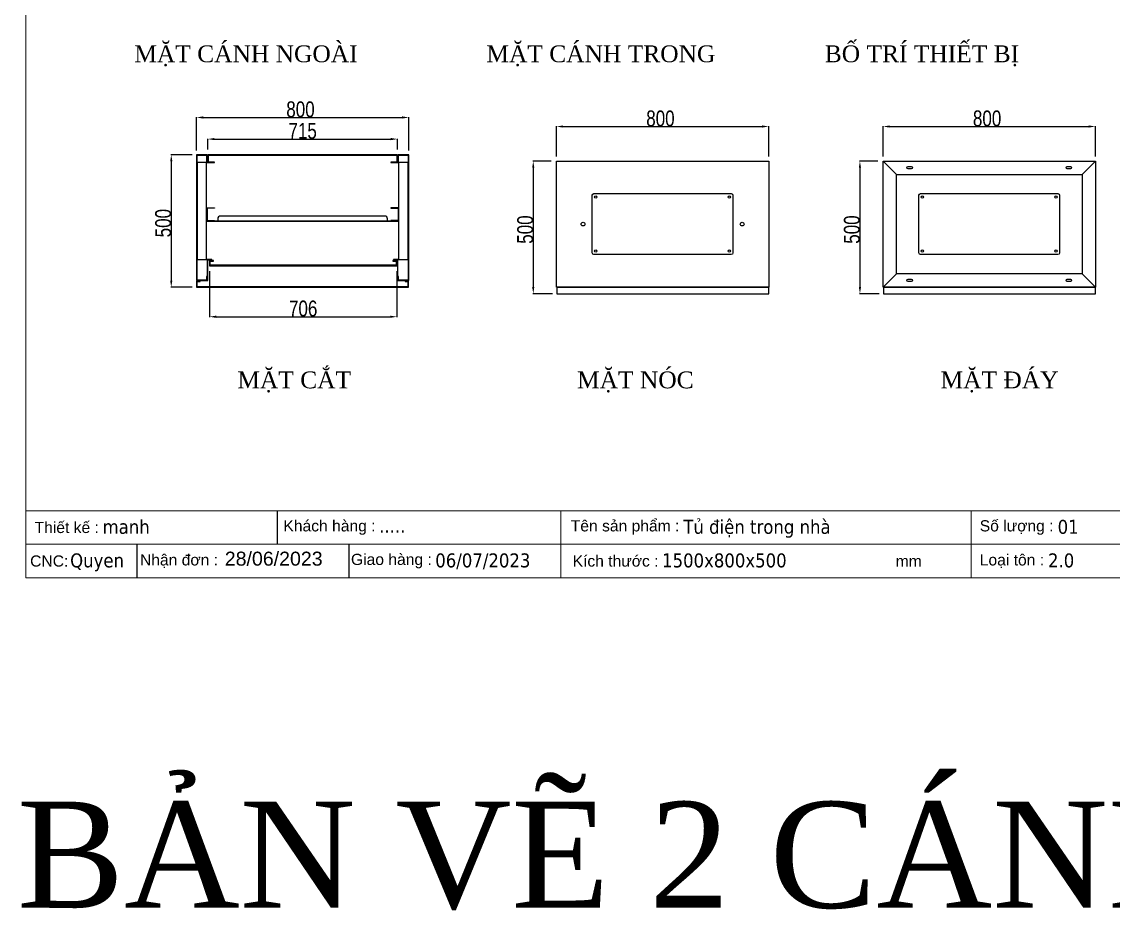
# Model space of a CAD drawing. Header units: inches. Extents: x 21 to 136330, y 8 to 58290.
# Drawn here: x 92366 to 96481, y 26390 to 29741 of the extents above; entities that cross this region are included whole.
import ezdxf
from ezdxf.enums import TextEntityAlignment as Align

# ---------------------------------------------------------------- set-up
doc = ezdxf.new("R2010")
doc.units = ezdxf.units.IN
doc.header["$MEASUREMENT"] = 0
for name, color, linetype in [('0 KHUNG KT01', 7, 'Continuous'), ('1-EMC-ACESS', 4, 'Continuous'), ('@.0.DM. NÉT CHÍNH', 7, 'Continuous')]:
    doc.layers.add(name, color=color, linetype=linetype)
doc.layers.add('0 TĂNG CỨNG', color=7, linetype='Continuous', lineweight=15)
doc.layers.add('@.DM. KÍCH THƯỚC', color=8, linetype='Continuous', transparency=0.2)
doc.layers.add('@.DM. KÍCH THƯỚC @ 1', color=8, linetype='Continuous', transparency=0.2)
doc.styles.add('ARIAL', font='arial.ttf')
doc.styles.add('roman', font='roman.shx', dxfattribs={"width": 0.8})
doc.styles.add('Tahoma (Input Text)', font='tahoma.ttf')
doc.dimstyles.new('Kích thước Duy Mạnh', dxfattribs={"dimtxt": 30, "dimasz": 25, "dimexe": 1.25, "dimexo": 20, "dimtad": 1, "dimdec": 1, "dimtxsty": 'roman', "dimcen": 2.5, "dimclrd": 8, "dimclre": 8, "dimclrt": 2, "dimadec": 0, "dimazin": 0, "dimtfac": 1, "dimtdec": 1, "dimtix": 1, "dimtmove": 0, "dimatfit": 3, "dimfxl": 1, "dimtfillclr": 1, "dimarcsym": 0})

# ---------------------------------------------------------------- blocks, each defined once
blk = doc.blocks.new('KHUNG KT1')
at = {"color": 7}
for p, q in [((7128, -4752), (0, -4752)), ((2294.1, -4752), (2294.1, -5040)), ((4052.8, -4752), (4052.8, -5040)), ((4848, -4896), (0, -4896))]:
    blk.add_line(p, q, dxfattribs=at)
blk.add_lwpolyline([(0, 0), (7128, 0), (7128, -5040), (0, -5040)], close=True, dxfattribs=at)
at = {"layer": '0 KHUNG KT01'}
for p, q in [((1077.9, -4752), (1077.9, -4896)), ((476.3, -4896), (476.3, -5040)), ((1385.1, -4896), (1385.1, -5040))]:
    blk.add_line(p, q, dxfattribs=at)
at = {"color": 2, "char_height": 48, "width": 2202.321, "attachment_point": 4, "style": 'ARIAL'}
for s, insert in [('  Thiết kế :', (0, -4824)), ('  Khách hàng :', (1066.9, -4824)), ('  Tên sản phẩm :', (2299.1, -4824)), ('  Số lượng :', (4052.8, -4824)), ('CNC:', (18.2, -4968)), ('  Nhận đơn :', (451.9, -4968)), ('  Giao hàng :', (1356.7, -4968)), ('  Kích thước :', (2307, -4968)), ('mm', (3729.5, -4968)), ('  Loại tôn :', (4052.8, -4968))]:
    blk.add_mtext(s, dxfattribs=dict(at, insert=insert))
at = {"color": 1, "style": 'Tahoma (Input Text)', "flags": 8}
for tag, p in [('#01', (328.9, -4851.1)), ('#03', (1514.7, -4846.3)), ('#05', (2819, -4851.1)), ('#07', (4424, -4851.1)), ('#09', (5172.9, -4851.1)), ('#02', (189.8, -4995.1)), ('#04', (1755.3, -4995.1)), ('#06', (2727.8, -4995.1)), ('#08', (4382.7, -4995.1)), ('#10', (5172.9, -4995.1))]:
    blk.add_attdef(tag, p, '', height=60, dxfattribs=at)
blk.add_attdef('#11', text='', height=60, dxfattribs=at).set_placement((6996, -4961.6), align=Align.CENTER)
at = {"layer": '0 TĂNG CỨNG', "color": 1, "style": 'ARIAL'}
blk.add_attdef('#12', (852.8, -4987.6), '', height=60, dxfattribs=at)
blk = doc.blocks.new('*D1614')
at = {"layer": '@.DM. KÍCH THƯỚC', "color": 8, "lineweight": -2, "transparency": 16777216}
for p, q in [((93009.1, 29239.5), (92928.5, 29239.5)), ((93009.1, 28739.5), (92928.5, 28739.5))]:
    blk.add_line(p, q, dxfattribs=at)
at = {"layer": '@.DM. KÍCH THƯỚC', "lineweight": -2, "transparency": 16777216}
blk.add_line((92929.7, 29214.5), (92929.7, 28764.5), dxfattribs=at)
at = {"layer": '@.DM. KÍCH THƯỚC', "transparency": 16777216}
for points in [[(92925.6, 29214.5), (92933.9, 29214.5), (92929.7, 29239.5)], [(92925.6, 28764.5), (92933.9, 28764.5), (92929.7, 28739.5)]]:
    blk.add_solid(points, dxfattribs=at)
at = {"layer": 'Defpoints', "color": 0, "transparency": 16777216}
for p in [(93029.1, 29239.5), (92929.7, 28739.5), (93029.1, 28739.5)]:
    blk.add_point(p, dxfattribs=at)
at = {"layer": '@.DM. KÍCH THƯỚC', "color": 2, "transparency": 16777216, "insert": (92869.1, 28927.8), "char_height": 60, "attachment_point": 1, "rotation": 90, "style": 'roman'}
blk.add_mtext('500', dxfattribs=at)
blk = doc.blocks.new('*D1615')
at = {"layer": '@.DM. KÍCH THƯỚC', "color": 8, "lineweight": -2, "transparency": 16777216}
for p, q in [((93025.1, 29255.5), (93025.1, 29381.2)), ((93825.1, 29255.5), (93825.1, 29381.2))]:
    blk.add_line(p, q, dxfattribs=at)
at = {"layer": '@.DM. KÍCH THƯỚC', "lineweight": -2, "transparency": 16777216}
blk.add_line((93050.1, 29379.9), (93800.1, 29379.9), dxfattribs=at)
at = {"layer": '@.DM. KÍCH THƯỚC', "transparency": 16777216}
for points in [[(93050.1, 29384.1), (93050.1, 29375.8), (93025.1, 29379.9)], [(93800.1, 29384.1), (93800.1, 29375.8), (93825.1, 29379.9)]]:
    blk.add_solid(points, dxfattribs=at)
at = {"layer": 'Defpoints', "color": 0, "transparency": 16777216}
for p in [(93825.1, 29379.9), (93025.1, 29235.5), (93825.1, 29235.5)]:
    blk.add_point(p, dxfattribs=at)
at = {"layer": '@.DM. KÍCH THƯỚC', "color": 2, "transparency": 16777216, "insert": (93363.4, 29440.6), "char_height": 60, "attachment_point": 1, "style": 'roman'}
blk.add_mtext('800', dxfattribs=at)
blk = doc.blocks.new('*D1627')
at = {"layer": '@.DM. KÍCH THƯỚC', "color": 8, "lineweight": -2, "transparency": 16777216}
for p, q in [((95594, 29215.3), (95525, 29215.3)), ((95599, 28715.3), (95525, 28715.3))]:
    blk.add_line(p, q, dxfattribs=at)
at = {"layer": '@.DM. KÍCH THƯỚC', "lineweight": -2, "transparency": 16777216}
blk.add_line((95526.2, 29190.3), (95526.2, 28740.3), dxfattribs=at)
at = {"layer": '@.DM. KÍCH THƯỚC', "transparency": 16777216}
for points in [[(95522.1, 29190.3), (95530.4, 29190.3), (95526.2, 29215.3)], [(95522.1, 28740.3), (95530.4, 28740.3), (95526.2, 28715.3)]]:
    blk.add_solid(points, dxfattribs=at)
at = {"layer": 'Defpoints', "color": 0, "transparency": 16777216}
for p in [(95614, 29215.3), (95526.2, 28715.3), (95619, 28715.3)]:
    blk.add_point(p, dxfattribs=at)
at = {"layer": '@.DM. KÍCH THƯỚC', "color": 2, "transparency": 16777216, "insert": (95465.6, 28903.6), "char_height": 60, "attachment_point": 1, "rotation": 90, "style": 'roman'}
blk.add_mtext('500', dxfattribs=at)
blk = doc.blocks.new('*D1628')
at = {"layer": '@.DM. KÍCH THƯỚC', "color": 8, "lineweight": -2, "transparency": 16777216}
for p, q in [((95614, 29233.1), (95614, 29347.1)), ((96414, 29233.1), (96414, 29347.1))]:
    blk.add_line(p, q, dxfattribs=at)
at = {"layer": '@.DM. KÍCH THƯỚC', "lineweight": -2, "transparency": 16777216}
blk.add_line((95639, 29345.8), (96389, 29345.8), dxfattribs=at)
at = {"layer": '@.DM. KÍCH THƯỚC', "transparency": 16777216}
for points in [[(95639, 29350), (95639, 29341.7), (95614, 29345.8)], [(96389, 29350), (96389, 29341.7), (96414, 29345.8)]]:
    blk.add_solid(points, dxfattribs=at)
at = {"layer": 'Defpoints', "color": 0, "transparency": 16777216}
for p in [(96414, 29345.8), (95614, 29213.1), (96414, 29213.1)]:
    blk.add_point(p, dxfattribs=at)
at = {"layer": '@.DM. KÍCH THƯỚC', "color": 2, "transparency": 16777216, "insert": (95952.2, 29406.4), "char_height": 60, "attachment_point": 1, "style": 'roman'}
blk.add_mtext('800', dxfattribs=at)
blk = doc.blocks.new('*D1629')
at = {"layer": '@.DM. KÍCH THƯỚC', "color": 8, "lineweight": -2, "transparency": 16777216}
for p, q in [((94362.3, 29215.3), (94293.3, 29215.3)), ((94367.3, 28715.3), (94293.3, 28715.3))]:
    blk.add_line(p, q, dxfattribs=at)
at = {"layer": '@.DM. KÍCH THƯỚC', "lineweight": -2, "transparency": 16777216}
blk.add_line((94294.6, 29190.3), (94294.6, 28740.3), dxfattribs=at)
at = {"layer": '@.DM. KÍCH THƯỚC', "transparency": 16777216}
for points in [[(94290.4, 29190.3), (94298.7, 29190.3), (94294.6, 29215.3)], [(94290.4, 28740.3), (94298.7, 28740.3), (94294.6, 28715.3)]]:
    blk.add_solid(points, dxfattribs=at)
at = {"layer": 'Defpoints', "color": 0, "transparency": 16777216}
for p in [(94382.3, 29215.3), (94294.6, 28715.3), (94387.3, 28715.3)]:
    blk.add_point(p, dxfattribs=at)
at = {"layer": '@.DM. KÍCH THƯỚC', "color": 2, "transparency": 16777216, "insert": (94233.9, 28903.6), "char_height": 60, "attachment_point": 1, "rotation": 90, "style": 'roman'}
blk.add_mtext('500', dxfattribs=at)
blk = doc.blocks.new('*D1630')
at = {"layer": '@.DM. KÍCH THƯỚC', "color": 8, "lineweight": -2, "transparency": 16777216}
for p, q in [((94382.3, 29233.1), (94382.3, 29347.1)), ((95182.3, 29233.1), (95182.3, 29347.1))]:
    blk.add_line(p, q, dxfattribs=at)
at = {"layer": '@.DM. KÍCH THƯỚC', "lineweight": -2, "transparency": 16777216}
blk.add_line((94407.3, 29345.8), (95157.3, 29345.8), dxfattribs=at)
at = {"layer": '@.DM. KÍCH THƯỚC', "transparency": 16777216}
for points in [[(94407.3, 29350), (94407.3, 29341.7), (94382.3, 29345.8)], [(95157.3, 29350), (95157.3, 29341.7), (95182.3, 29345.8)]]:
    blk.add_solid(points, dxfattribs=at)
at = {"layer": 'Defpoints', "color": 0, "transparency": 16777216}
for p in [(95182.3, 29345.8), (94382.3, 29213.1), (95182.3, 29213.1)]:
    blk.add_point(p, dxfattribs=at)
at = {"layer": '@.DM. KÍCH THƯỚC', "color": 2, "transparency": 16777216, "insert": (94720.5, 29406.4), "char_height": 60, "attachment_point": 1, "style": 'roman'}
blk.add_mtext('800', dxfattribs=at)
blk = doc.blocks.new('*D1631')
at = {"layer": '@.DM. KÍCH THƯỚC', "color": 8, "lineweight": -2, "transparency": 16777216}
for p, q in [((93074.1, 28800.5), (93074.1, 28627)), ((93780.1, 28800.5), (93780.1, 28627))]:
    blk.add_line(p, q, dxfattribs=at)
at = {"layer": '@.DM. KÍCH THƯỚC', "lineweight": -2, "transparency": 16777216}
blk.add_line((93099.1, 28628.2), (93755.1, 28628.2), dxfattribs=at)
at = {"layer": '@.DM. KÍCH THƯỚC', "transparency": 16777216}
for points in [[(93099.1, 28632.4), (93099.1, 28624.1), (93074.1, 28628.2)], [(93755.1, 28632.4), (93755.1, 28624.1), (93780.1, 28628.2)]]:
    blk.add_solid(points, dxfattribs=at)
at = {"layer": 'Defpoints', "color": 0, "transparency": 16777216}
for p in [(93074.1, 28820.5), (93780.1, 28820.5), (93780.1, 28628.2)]:
    blk.add_point(p, dxfattribs=at)
at = {"layer": '@.DM. KÍCH THƯỚC', "color": 2, "transparency": 16777216, "insert": (93427.1, 28658.9), "char_height": 60, "attachment_point": 5, "style": 'roman'}
blk.add_mtext('706', dxfattribs=at)
blk = doc.blocks.new('*D1632')
at = {"layer": '@.DM. KÍCH THƯỚC', "color": 8, "lineweight": -2, "transparency": 16777216}
for p, q in [((93067.6, 29259.5), (93067.6, 29299.7)), ((93782.6, 29259.5), (93782.6, 29299.7))]:
    blk.add_line(p, q, dxfattribs=at)
at = {"layer": '@.DM. KÍCH THƯỚC', "lineweight": -2, "transparency": 16777216}
blk.add_line((93092.6, 29298.4), (93757.6, 29298.4), dxfattribs=at)
at = {"layer": '@.DM. KÍCH THƯỚC', "transparency": 16777216}
for points in [[(93092.6, 29302.6), (93092.6, 29294.2), (93067.6, 29298.4)], [(93757.6, 29302.6), (93757.6, 29294.2), (93782.6, 29298.4)]]:
    blk.add_solid(points, dxfattribs=at)
at = {"layer": 'Defpoints', "color": 0, "transparency": 16777216}
for p in [(93782.6, 29298.4), (93067.6, 29239.5), (93782.6, 29239.5)]:
    blk.add_point(p, dxfattribs=at)
at = {"layer": '@.DM. KÍCH THƯỚC', "color": 2, "transparency": 16777216, "insert": (93425.1, 29329), "char_height": 60, "attachment_point": 5, "style": 'roman'}
blk.add_mtext('715', dxfattribs=at)

msp = doc.modelspace()

# ---------------------------------------------------------------- linework, layer by layer
at = {"layer": '@.0.DM. NÉT CHÍNH', "color": 0}
for p, q in [((93065.0941, 29239.5179), (93025.0941, 29239.5179)), ((93025.0941, 29239.5179), (93025.0941, 28764.5179)), ((93027.0941, 28766.5179), (93027.0941, 29237.5179)), ((93027.0941, 29237.5179), (93063.0941, 29237.5179)), ((93063.0941, 29237.5179), (93063.0941, 29209.5179)), ((93065.0941, 29211.5179), (93065.0941, 29239.5179)), ((95663.9539, 29165.3296), (95613.9539, 29215.3296)), ((96363.9539, 29165.3296), (96413.9539, 29215.3296)), ((93063.0941, 29209.5179), (93093.0941, 29209.5179)), ((93093.0941, 29211.5179), (93065.0941, 29211.5179)), ((93093.0941, 29209.5179), (93093.0941, 29211.5179)), ((93105.0841, 28989.5179), (93105.0841, 28988.0179)), ((93745.1041, 28988.0179), (93745.1041, 28989.5179)), ((95613.9539, 28740.3296), (95663.9539, 28790.3296)), ((96363.9539, 28790.3296), (96413.9539, 28740.3296))]:
    msp.add_line(p, q, dxfattribs=at)
for points in [[(93067.5941, 29212.0179), (93069.5941, 29212.0179), (93069.5941, 29237.5179), (93780.5941, 29237.5179), (93780.5941, 29212.0179), (93782.5941, 29212.0179), (93782.5941, 29239.5179), (93067.5941, 29239.5179)], [(94382.261, 29215.3296), (95182.261, 29215.3296), (95182.261, 28740.3296), (94382.261, 28740.3296)], [(95613.9539, 29215.3296), (96413.9539, 29215.3296), (96413.9539, 28740.3296), (95613.9539, 28740.3296)], [(95663.9539, 29165.3296), (96363.9539, 29165.3296), (96363.9539, 28790.3296), (95663.9539, 28790.3296)], [(93785.0941, 28988.0179), (93065.0941, 28988.0179), (93065.0941, 28989.5179), (93785.0941, 28989.5179)], [(93082.5941, 28844.5179), (93065.5941, 28844.5179), (93065.5941, 28764.5179), (93067.5941, 28764.5179), (93067.5941, 28842.5179), (93082.5941, 28842.5179)], [(93767.5941, 28842.5179), (93782.5941, 28842.5179), (93782.5941, 28764.5179), (93784.5941, 28764.5179), (93784.5941, 28844.5179), (93767.5941, 28844.5179)], [(93038.0941, 28761.0179), (93038.0941, 28763.0179), (93025.0941, 28763.0179), (93025.0941, 28739.5179), (93824.0941, 28739.5179), (93824.0941, 28763.0179), (93811.0941, 28763.0179), (93811.0941, 28761.0179), (93822.0941, 28761.0179), (93822.0941, 28741.5179), (93027.0941, 28741.5179), (93027.0941, 28761.0179)], [(95182.261, 28738.8296), (94383.261, 28738.8296), (94383.261, 28715.3296), (95182.261, 28715.3296)], [(96413.9539, 28738.8296), (95614.9539, 28738.8296), (95614.9539, 28715.3296), (96413.9539, 28715.3296)]]:
    msp.add_lwpolyline(points, close=True, dxfattribs=at)
for points in [[(93785.0941, 28779.5179), (93785.0941, 28764.5179), (93825.0941, 28764.5179), (93825.0941, 29239.5179), (93785.0941, 29239.5179), (93785.0941, 29211.5179), (93757.0941, 29211.5179), (93757.0941, 29209.5179), (93787.0941, 29209.5179), (93787.0941, 29237.5179), (93823.0941, 29237.5179), (93823.0941, 28766.5179), (93787.0941, 28766.5179), (93787.0941, 28779.5179), (93785.0941, 28779.5179), (93784.5941, 28779.5179)], [(93025.0941, 28764.5179), (93065.0941, 28764.5179), (93065.0941, 28779.5179), (93063.0941, 28779.5179), (93063.0941, 28766.5179), (93027.0941, 28766.5179)]]:
    msp.add_lwpolyline(points, dxfattribs=at)
at = {"layer": '@.0.DM. NÉT CHÍNH', "color": 6}
for points in [[(93063.0941, 29209.5179), (93027.0941, 29209.5179), (93027.0941, 28844.5179), (93063.0941, 28844.5179)], [(93787.0941, 28844.5179), (93823.0941, 28844.5179), (93823.0941, 29209.5179), (93787.0941, 29209.5179)], [(93093.0941, 29039.5179), (93093.0941, 29037.5179), (93065.0941, 29037.5179), (93065.0941, 28991.5179), (93093.0941, 28991.5179), (93093.0941, 28989.5179), (93063.0941, 28989.5179), (93063.0941, 29039.5179)], [(93757.0941, 29039.5179), (93757.0941, 29037.5179), (93785.0941, 29037.5179), (93785.0941, 28991.5179), (93757.0941, 28991.5179), (93757.0941, 28989.5179), (93787.0941, 28989.5179), (93787.0941, 29039.5179)], [(93089.0941, 28838.5179), (93089.0941, 28840.5179), (93074.0941, 28840.5179), (93074.0941, 28820.5179), (93780.0941, 28820.5179), (93780.0941, 28840.5179), (93765.0941, 28840.5179), (93765.0941, 28838.5179), (93778.0941, 28838.5179), (93778.0941, 28822.5179), (93076.0941, 28822.5179), (93076.0941, 28838.5179)]]:
    msp.add_lwpolyline(points, close=True, dxfattribs=at)
at = {"layer": '@.0.DM. NÉT CHÍNH', "color": 0}
for points in [[(95707.9539, 29194.8296), (95713.9539, 29194.8296), (95719.9539, 29194.8296, -1), (95719.9539, 29185.8296), (95713.9539, 29185.8296), (95707.9539, 29185.8296, -1)], [(96307.9539, 29194.8296), (96313.9539, 29194.8296), (96319.9539, 29194.8296, -1), (96319.9539, 29185.8296), (96313.9539, 29185.8296), (96307.9539, 29185.8296, -1)], [(94523.261, 28862.8296, -0.414213562), (94517.261, 28868.8296), (94517.261, 29086.8296, -0.414213562), (94523.261, 29092.8296), (95041.261, 29092.8296, -0.414213562), (95047.261, 29086.8296), (95047.261, 28868.8296, -0.414213562), (95041.261, 28862.8296)], [(95754.9539, 28862.8296, -0.414213562), (95748.9539, 28868.8296), (95748.9539, 29086.8296, -0.414213562), (95754.9539, 29092.8296), (96272.9539, 29092.8296, -0.414213562), (96278.9539, 29086.8296), (96278.9539, 28868.8296, -0.414213562), (96272.9539, 28862.8296)], [(95713.9539, 28760.8296), (95707.9539, 28760.8296, -1), (95707.9539, 28769.8296), (95713.9539, 28769.8296), (95719.9539, 28769.8296, -1), (95719.9539, 28760.8296)], [(96313.9539, 28760.8296), (96307.9539, 28760.8296, -1), (96307.9539, 28769.8296), (96313.9539, 28769.8296), (96319.9539, 28769.8296, -1), (96319.9539, 28760.8296)]]:
    msp.add_lwpolyline(points, format="xyb", close=True, dxfattribs=at)
msp.add_lwpolyline([(93745.0941, 28988.5436), (93745.0941, 28989.5179), (93745.0941, 28991.0179), (93745.0941, 28998.0179, 0.414213562), (93735.0941, 29008.0179), (93115.0941, 29008.0179, 0.414213562), (93105.0941, 28998.0179), (93105.0941, 28991.0179), (93105.0941, 28989.5179), (93105.0941, 28988.5436)], format="xyb", dxfattribs=at)
for centre, radius in [((94530.261, 29079.8296), 4.5), ((95034.261, 29079.8296), 4.5), ((95761.9539, 29079.8296), 4.5), ((96265.9539, 29079.8296), 4.5), ((94482.261, 28977.8296), 7), ((95082.261, 28977.8296), 7), ((94530.261, 28875.8296), 4.5), ((95034.261, 28875.8296), 4.5), ((95761.9539, 28875.8296), 4.5), ((96265.9539, 28875.8296), 4.5)]:
    msp.add_circle(centre, radius, dxfattribs=at)

# ---------------------------------------------------------------- block references
at = {"layer": '0 TĂNG CỨNG', "color": 1}
ref = msp.add_blockref('KHUNG KT1', (92381.6544, 32075.0639), dxfattribs=dict(at, xscale=0.8792977987369557, yscale=0.8792977987369557, zscale=0.8792977987369557))
ref.add_attrib('#12', '28/06/2023', (93131.5632, 27689.4733), dxfattribs={"color": 1, "height": 52.75787, "style": 'ARIAL'})
ref.add_attrib('#01', 'manh', (92670.8805, 27809.5371), dxfattribs={"layer": '0', "color": 1, "height": 52.75787, "style": 'Tahoma (Input Text)'})
ref.add_attrib('#03', '.....', (93713.5429, 27813.702), dxfattribs={"layer": '0', "color": 1, "height": 52.75787, "style": 'Tahoma (Input Text)'})
ref.add_attrib('#04', '06/07/2023', (93925.0884, 27682.9182), dxfattribs={"layer": '0', "color": 1, "height": 52.75787, "style": 'Tahoma (Input Text)'})
ref.add_attrib('#05', 'Tủ điện trong nhà', (94860.4029, 27809.5371), dxfattribs={"layer": '0', "color": 1, "height": 52.757868, "style": 'Tahoma (Input Text)'})
ref.add_attrib('#06', '1500x800x500', (94780.2401, 27682.9182), dxfattribs={"layer": '0', "color": 1, "height": 52.757868, "style": 'Tahoma (Input Text)'})
ref.add_attrib('#07', '01', (96271.6809, 27809.5371), dxfattribs={"layer": '0', "color": 1, "height": 52.75787, "style": 'Tahoma (Input Text)'})
ref.add_attrib('#08', '2.0', (96235.3123, 27682.9182), dxfattribs={"layer": '0', "color": 1, "height": 52.75787, "style": 'Tahoma (Input Text)'})
ref.add_attrib('#02', 'Quyen', (92548.533, 27682.9182), dxfattribs={"layer": '0', "color": 1, "height": 52.75787, "style": 'Tahoma (Input Text)'})

# ---------------------------------------------------------------- texts
at = {"layer": '1-EMC-ACESS', "color": 1, "linetype": 'ByBlock', "lineweight": -2, "attachment_point": 2, "style": 'ARIAL'}
for s, insert, char_height, width in [('{\\fTimes New Roman|b0|i0|c0|p18;\\C7;MẶT CÁNH NGOÀI}', (93211.3743, 29651.7914), 63.504, 972.626469), ('{\\fTimes New Roman|b0|i0|c0|p18;\\C7;MẶT CÁNH TRONG}', (94549.45, 29651.7914), 63.504, 972.626469), ('{\\fTimes New Roman|b0|i0|c0|p18;\\C7;BỐ TRÍ THIẾT BỊ}', (95760.0244, 29651.7914), 63.504, 972.626469), ('{\\fTimes New Roman|b0|i0|c0|p18;\\C7;MẶT CẮT}', (93393.3299, 28421.8729), 63.504, 972.626469), ('{\\fTimes New Roman|b0|i0|c0|p18;\\C7;MẶT NÓC}', (94679.4799, 28421.8729), 63.504, 972.626469), ('{\\fTimes New Roman|b0|i0|c0|p18;\\C7;MẶT ĐÁY}', (96052.6077, 28421.8729), 63.504, 972.626469), ('{\\fTimes New Roman|b0|i0|c0|p18;\\C2;BẢN VẼ 2 CÁNH TÔN 1.5}', (95773.0721, 26799.3052), 400.0752, 13787.318684)]:
    msp.add_mtext(s, dxfattribs=dict(at, insert=insert, char_height=char_height, width=width))

# ---------------------------------------------------------------- dimensions: what is measured, and where the dimension line sits
at = {"layer": '@.DM. KÍCH THƯỚC @ 1'}
for base, p1, p2, angle, picture, middle in [((93825.0941, 29379.9395), (93025.0941, 29235.5179), (93825.0941, 29235.5179), 180, '*D1615', (93425.0941, 29379.9395)), ((92929.7259, 28739.5179), (93029.0941, 29239.5179), (93029.0941, 28739.5179), 90, '*D1614', (92929.7259, 28989.5179)), ((94294.557, 28715.3296), (94382.261, 29215.3296), (94387.261, 28715.3296), 270, '*D1629', (94294.557, 28965.3296)), ((95526.25, 28715.3296), (95613.9539, 29215.3296), (95618.9539, 28715.3296), 270, '*D1627', (95526.25, 28965.3296))]:
    dim = msp.add_linear_dim(base=base, p1=p1, p2=p2, angle=angle, dimstyle='Kích thước Duy Mạnh', override={"dimscale": 1, "dimtxt": 60, "dimdec": 0, "dimclrd": 256, "dimtdec": 0, "dimtix": 1, "dimtofl": 0, "dimtmove": 0, "dimatfit": 1}, dxfattribs=at)
    dim.commit()
    dim.dimension.update_dxf_attribs({"geometry": picture, "text_midpoint": middle, "dimtype": 128})
for base, p1, p2, picture, middle in [((95182.261, 29345.8169), (94382.261, 29213.1296), (95182.261, 29213.1296), '*D1630', (94782.261, 29345.8169)), ((96413.9539, 29345.8169), (95613.9539, 29213.1296), (96413.9539, 29213.1296), '*D1628', (96013.9539, 29345.8169))]:
    dim = msp.add_linear_dim(base=base, p1=p1, p2=p2, dimstyle='Kích thước Duy Mạnh', override={"dimscale": 1, "dimtxt": 60, "dimdec": 0, "dimclrd": 256, "dimtdec": 0, "dimtix": 1, "dimtofl": 0, "dimtmove": 0, "dimatfit": 1}, dxfattribs=at)
    dim.commit()
    dim.dimension.update_dxf_attribs({"geometry": picture, "text_midpoint": middle, "dimtype": 128})
for base, p1, p2, picture, middle in [((93782.5941, 29298.4128), (93067.5941, 29239.5179), (93782.5941, 29239.5179), '*D1632', (93425.0941, 29329.0378)), ((93780.0941, 28628.2404), (93074.0941, 28820.5179), (93780.0941, 28820.5179), '*D1631', (93427.0941, 28658.8654))]:
    dim = msp.add_linear_dim(base=base, p1=p1, p2=p2, dimstyle='Kích thước Duy Mạnh', override={"dimscale": 1, "dimtxt": 60, "dimdec": 0, "dimclrd": 256, "dimtdec": 0, "dimtix": 1, "dimtofl": 0, "dimtmove": 0, "dimatfit": 1}, dxfattribs=at)
    dim.commit()
    dim.dimension.update_dxf_attribs({"geometry": picture, "text_midpoint": middle})

doc.saveas('drawing.dxf')
